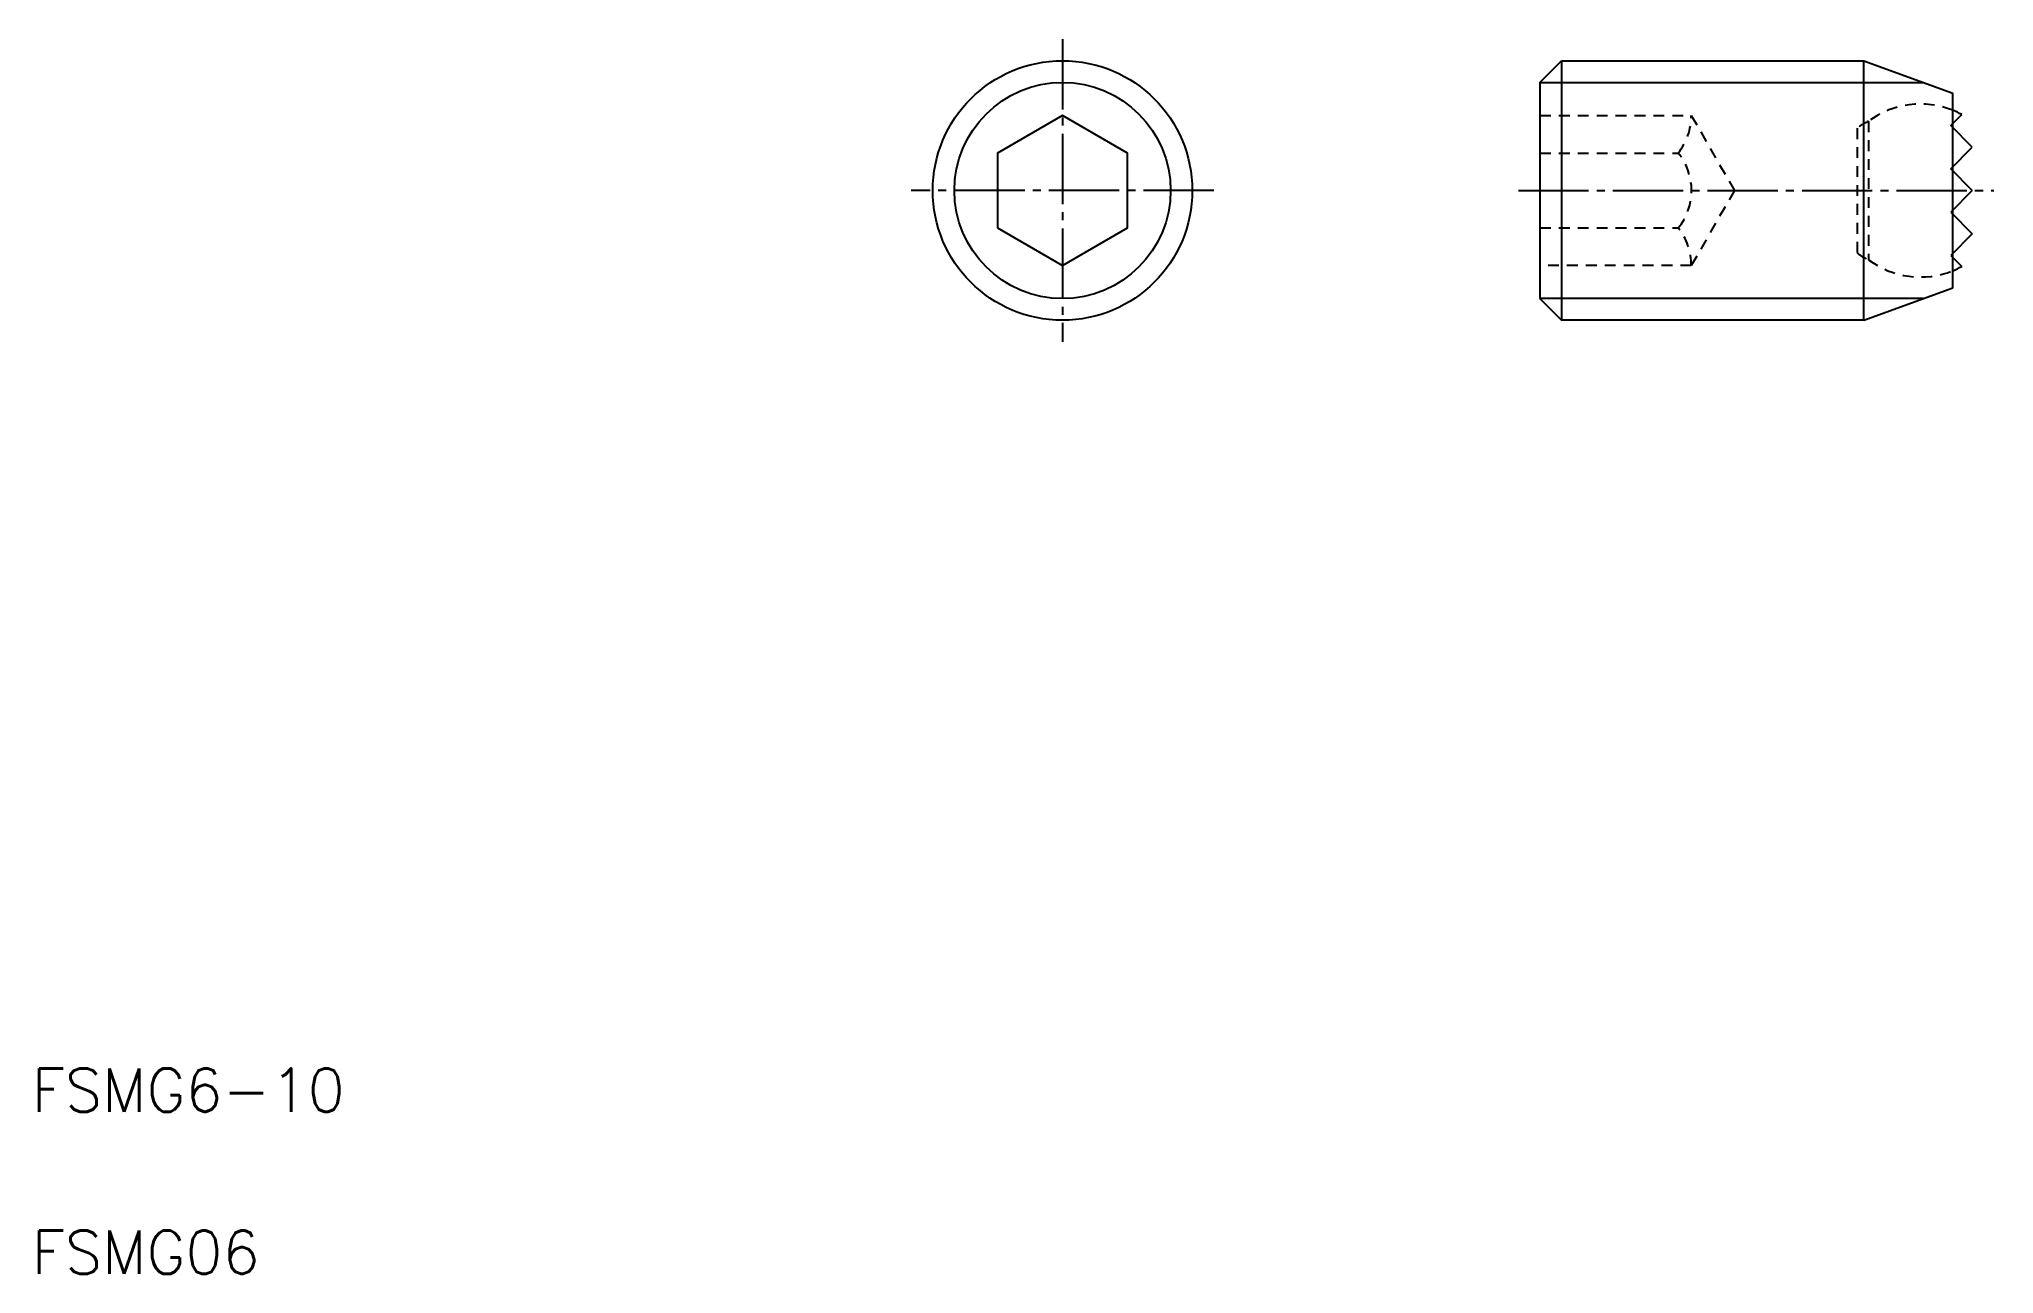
# Model space of a CAD drawing. Extents: x 2.7 to 47.9, y 2.5 to 31.
import ezdxf

# ---------------------------------------------------------------- set-up
doc = ezdxf.new("R2010")
doc.units = 0
doc.header["$LTSCALE"] = 0.125
doc.linetypes.add('CENTER', pattern=[17.5, 13, -1.5, 1.5, -1.5])
doc.linetypes.add('DASHED', pattern=[3.5, 2, -1.5])
doc.layers.get('0').update_dxf_attribs({"linetype": 'CONTINUOUS'})
doc.layers.add('CENTER', color=1, linetype='CENTER')
doc.styles.get("Standard").update_dxf_attribs({"font": 'txt.shx'})

msp = doc.modelspace()

# ---------------------------------------------------------------- linework, layer by layer
for p, q in [((37.386578, 30.044558), (37.886578, 30.544558)), ((37.886578, 30.544558), (37.886578, 24.544558)), ((37.886578, 30.544558), (44.875978, 30.544558)), ((44.875978, 30.544558), (46.936578, 29.794558)), ((44.875978, 24.544558), (44.875978, 30.544558)), ((37.386578, 30.044558), (37.386578, 25.044558)), ((46.936578, 25.294558), (46.936578, 29.794558)), ((46.886578, 29.044558), (47.143078, 29.300958)), ((47.386578, 28.544558), (46.886578, 29.044558)), ((46.886578, 28.044558), (47.386578, 28.544558)), ((38.186578, 28.410658), (38.186578, 28.410758)), ((38.986578, 28.410658), (38.986678, 28.410658)), ((47.386578, 27.544558), (46.886578, 28.044558)), ((47.386578, 27.544558), (46.886578, 27.044558)), ((46.886578, 27.044558), (47.386578, 26.544558)), ((47.386578, 26.544558), (46.886578, 26.044558)), ((46.886578, 26.044558), (47.143078, 25.788058)), ((37.386578, 25.044558), (37.886578, 24.544558)), ((44.875978, 24.544558), (46.936578, 25.294558)), ((44.875978, 24.544558), (37.886578, 24.544558))]:
    msp.add_line(p, q)
at = {"color": 3}
for p, q in [((37.386578, 30.044558), (46.249778, 30.044558)), ((46.249778, 25.044558), (37.386578, 25.044558))]:
    msp.add_line(p, q, dxfattribs=at)
at = {"color": 3, "linetype": 'DASHED'}
for p, q in [((37.386578, 29.276658), (40.886578, 29.276658)), ((40.886578, 29.276658), (41.886578, 27.544558)), ((44.726578, 28.984058), (44.726578, 26.105058)), ((44.986578, 29.144558), (44.986578, 25.944558)), ((37.386578, 28.410658), (40.586578, 28.410658)), ((41.886578, 27.544558), (40.886578, 25.812558)), ((37.386578, 26.678558), (40.586578, 26.678558)), ((40.886578, 25.812558), (37.386578, 25.812558))]:
    msp.add_line(p, q, dxfattribs=at)
msp.add_lwpolyline([(24.843095, 26.678558), (26.343095, 25.812558), (27.843095, 26.678558), (27.843095, 28.410558), (26.343095, 29.276658), (24.843095, 28.410558), (24.843095, 26.678558)])
msp.add_circle((26.343095, 27.544558), 3)
at = {"color": 3}
msp.add_circle((26.343095, 27.544558), 2.5, dxfattribs=at)
at = {"color": 3, "linetype": 'DASHED'}
for centre, radius, start, end in [((46.186578, 27.544558), 2, 67.975713, 126.869987), ((39.506678, 29.269758), 1.38, 321.498995, 0.287911), ((45.389078, 28.201858), 1.025, 113.116021, 130.258975), ((39.516178, 27.544558), 1.37689, 321.026018, 38.974194), ((39.506678, 25.819458), 1.38, 359.712014, 38.500873), ((45.389078, 26.887358), 1.025, 229.741007, 246.884019), ((46.186578, 27.544558), 2, 233.129995, 292.023983)]:
    msp.add_arc(centre, radius, start, end, dxfattribs=at)
for start, end in [(61.429899, 67.975713), (292.023983, 298.570026)]:
    msp.add_arc((46.186578, 27.544558), 2, start, end)
at = {"layer": 'CENTER'}
for p, q in [((26.343095, 31.044558), (26.343095, 24.044558)), ((29.843095, 27.544558), (22.843095, 27.544558)), ((36.886578, 27.544558), (47.886578, 27.544558))]:
    msp.add_line(p, q, dxfattribs=at)

# ---------------------------------------------------------------- texts
for s, p in [('FSMG6-10', (2.5, 6.25)), ('FSMG06', (2.5, 2.5))]:
    msp.add_text(s, height=1).set_placement(p)

doc.saveas('drawing.dxf')
